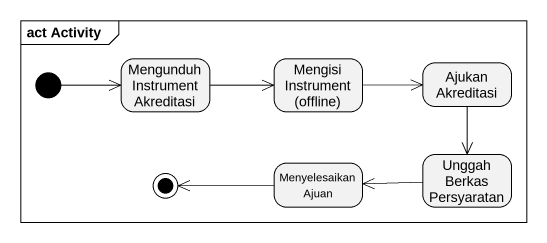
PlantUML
@startuml
mainframe act Activity
hide empty description
state "Mengunduh Instrument Akreditasi" as Mengunduh_Instrument
state "Mengisi Instrument (offline)" as Mengisi_Instrument_offline
state "Ajukan Akreditasi" as Ajukan_Akreditasi
state "Menyelesaikan Ajuan" as Menyelesaikan_Ajuan
state "Unggah Berkas Persyaratan" as Unggah_Berkas_Persyaratan
[*] -right-> Mengunduh_Instrument
Mengunduh_Instrument -right-> Mengisi_Instrument_offline
Mengisi_Instrument_offline -right-> Ajukan_Akreditasi
Ajukan_Akreditasi --> Unggah_Berkas_Persyaratan
Unggah_Berkas_Persyaratan -left-> Menyelesaikan_Ajuan
Menyelesaikan_Ajuan -left-> [*]
@enduml
